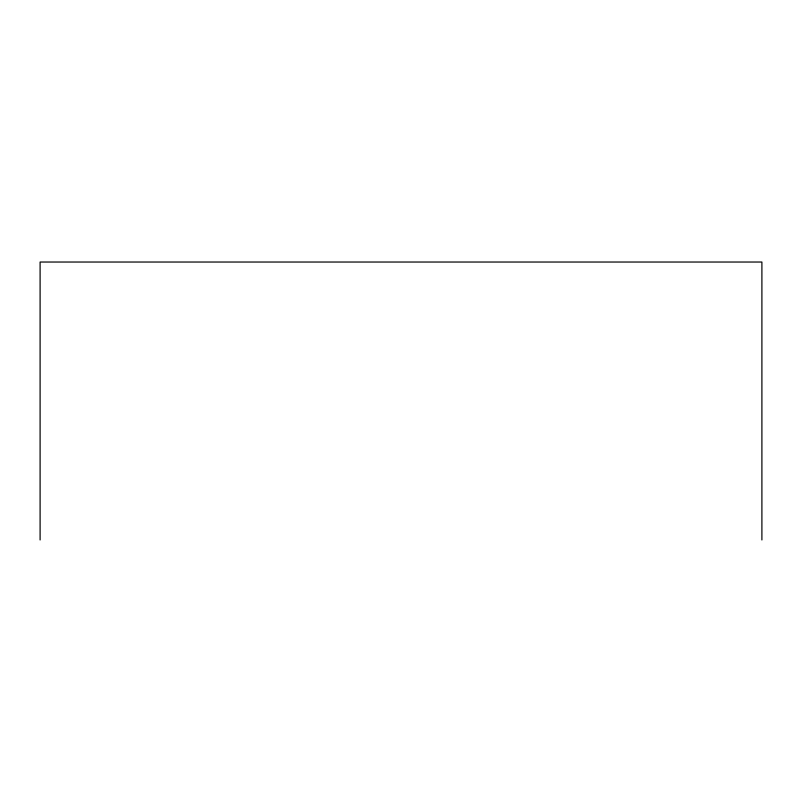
<?xml version="1.0" encoding="UTF-8"?>
<svg xmlns="http://www.w3.org/2000/svg" width="802" height="802" viewBox="0 0 802 802"><rect width="100%" height="100%" fill="white"/><g stroke="black" fill="none" stroke-linecap="round" stroke-linejoin="round"><path stroke-width="1.2" d="M761.9 539.967L761.9 262.033L40.1 262.033L40.1 539.967"/></g></svg>
